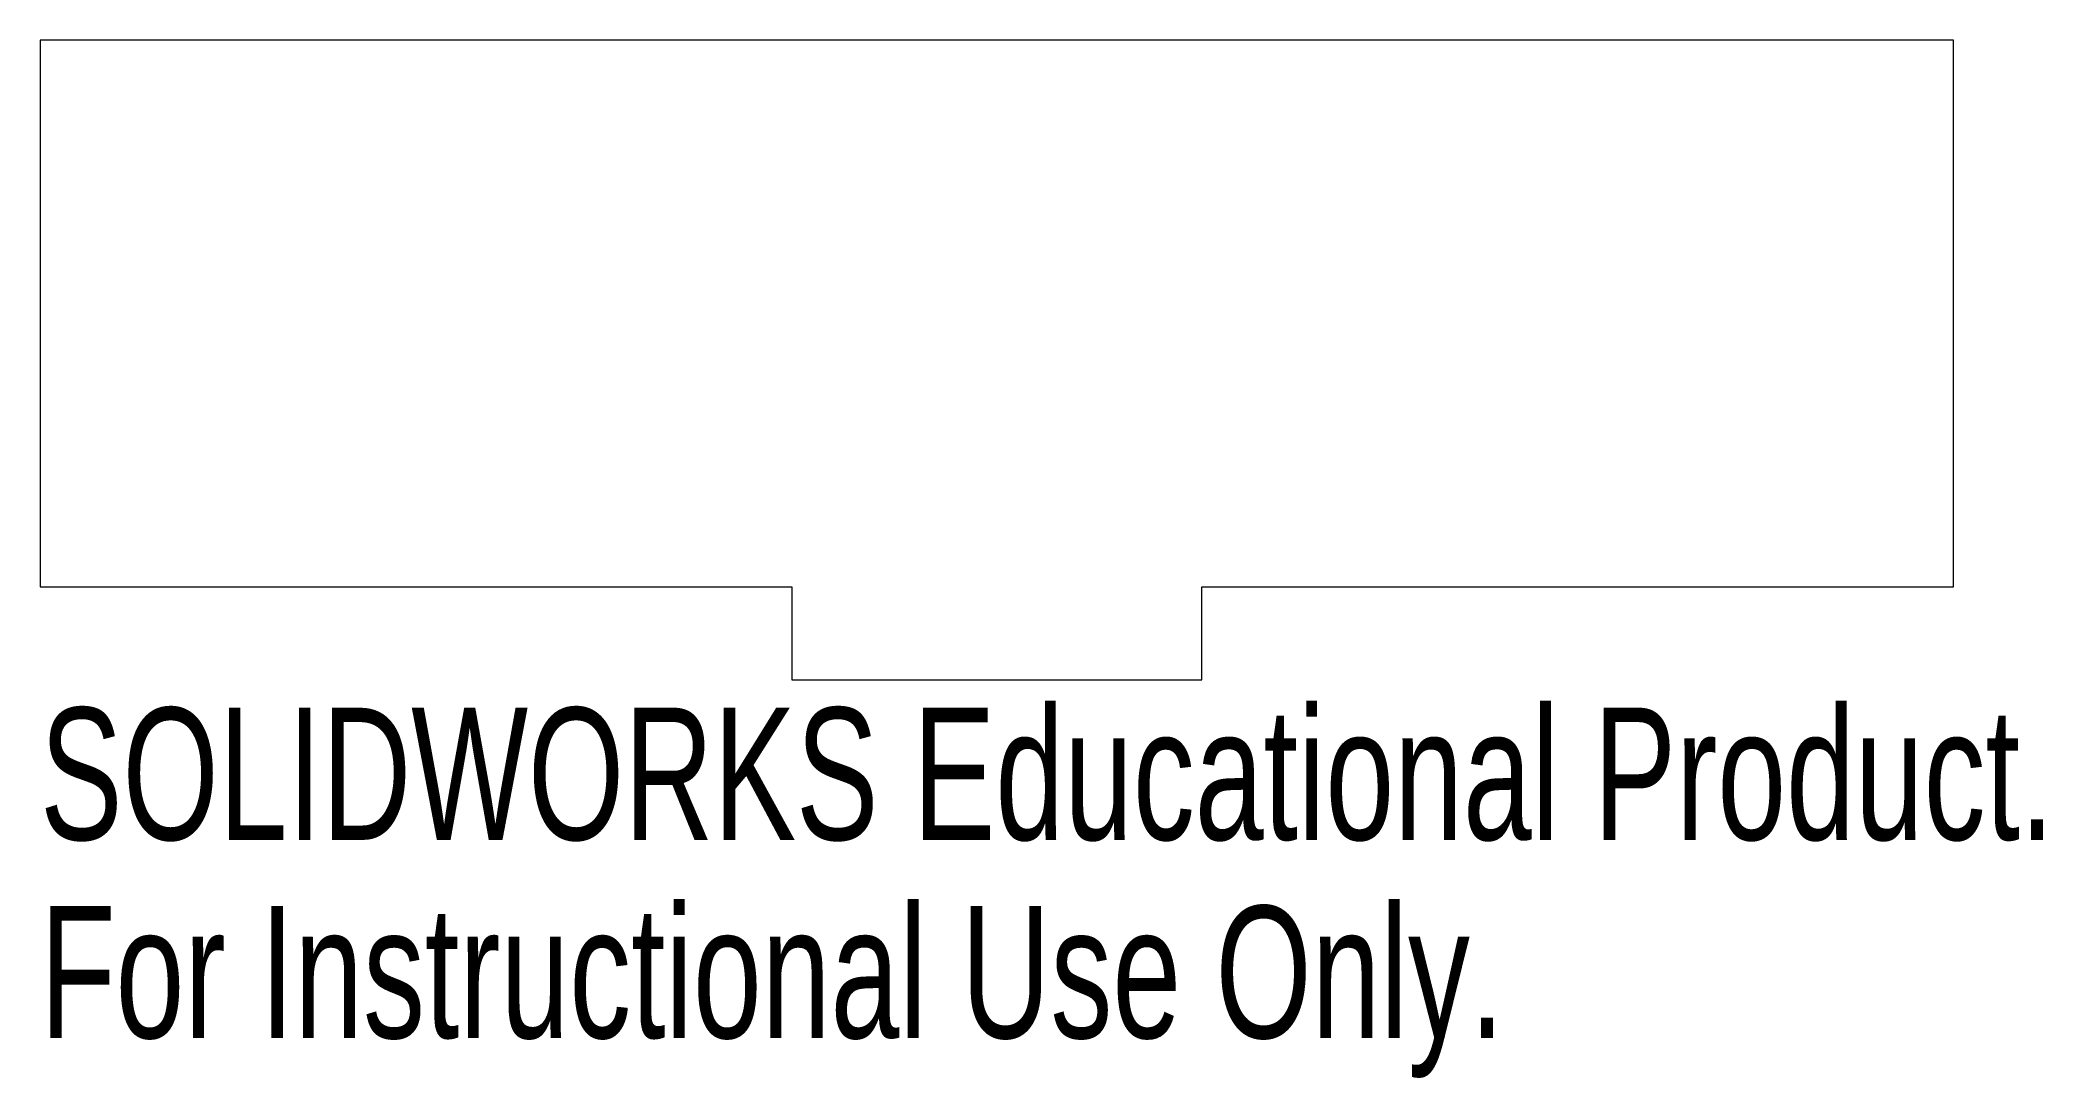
# Model space of a CAD drawing. Header units: millimetres. Extents: x 0 to 73.3, y -18 to 20.
import ezdxf

# ---------------------------------------------------------------- set-up
doc = ezdxf.new("R2010")
doc.units = ezdxf.units.MM
doc.styles.add('SLDTEXTSTYLE0', font='TXT', dxfattribs={"width": 0.7})

msp = doc.modelspace()

# ---------------------------------------------------------------- linework, layer by layer
at = {"color": 7, "linetype": 'Continuous', "lineweight": 15}
for p, q in [((70, 20), (0, 20)), ((0, 20), (0, 0)), ((70, 0), (70, 20)), ((0, 0), (27.5, 0)), ((27.5, 0), (27.5, -3.4)), ((42.5, -3.4), (42.5, 0)), ((42.5, 0), (70, 0)), ((27.5, -3.4), (42.5, -3.4))]:
    msp.add_line(p, q, dxfattribs=at)

# ---------------------------------------------------------------- texts
at = {"color": 7, "linetype": 'Continuous', "char_height": 4.83362, "attachment_point": 1, "style": 'SLDTEXTSTYLE0'}
for s, insert in [('SOLIDWORKS Educational Product.', (0, -4.42)), ('For Instructional Use Only.', (0, -11.67))]:
    msp.add_mtext(s, dxfattribs=dict(at, insert=insert))

doc.saveas('drawing.dxf')
